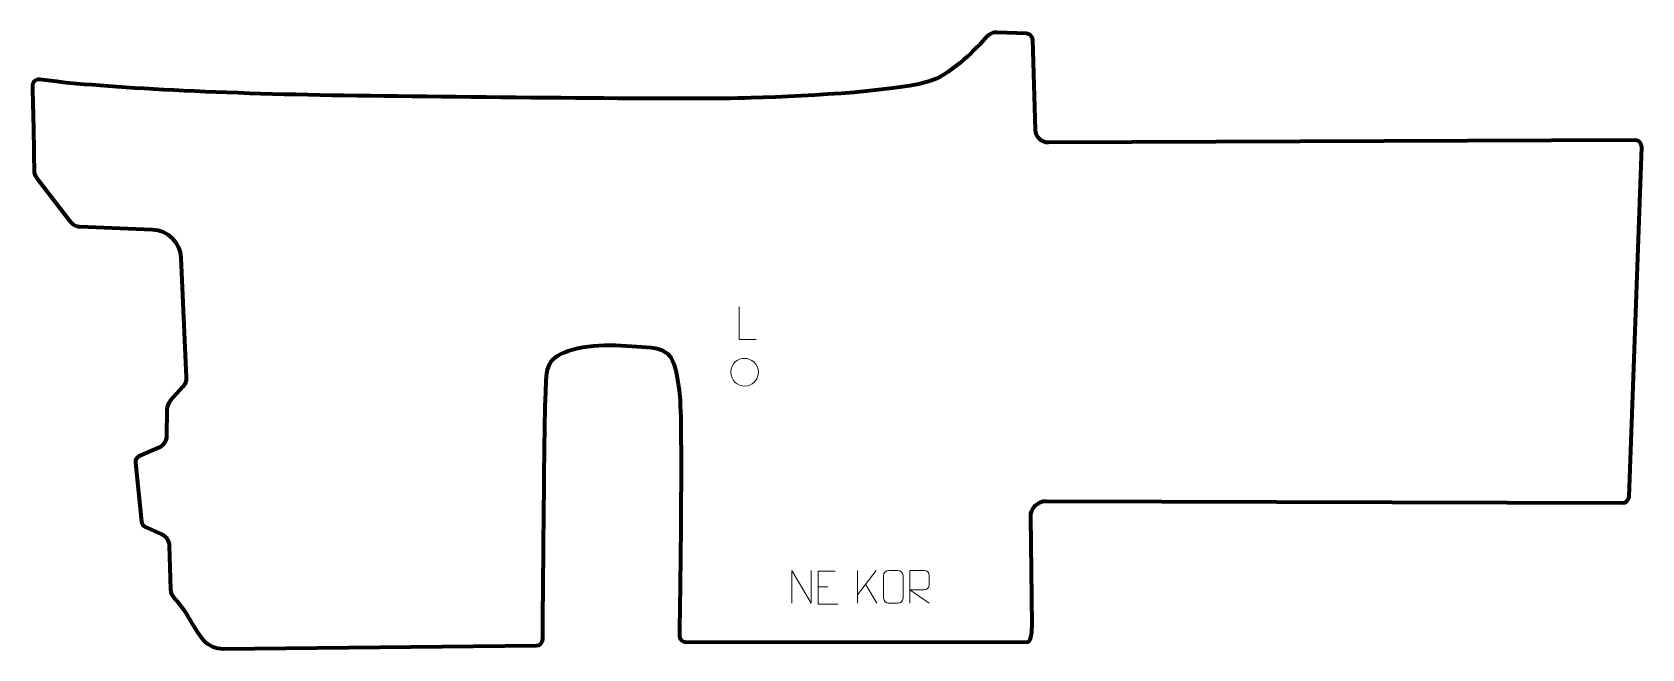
# Model space of a CAD drawing. Header units: millimetres. Extents: x -613 to 613, y -235 to 235.
import ezdxf

# ---------------------------------------------------------------- set-up
doc = ezdxf.new("R2010")
doc.units = ezdxf.units.MM
doc.header["$MEASUREMENT"] = 0
doc.layers.add('layer 1', color=7, linetype='Continuous')
doc.layers.add('layer 2', color=7, linetype='Continuous')

msp = doc.modelspace()

# ---------------------------------------------------------------- linework, layer by layer
at = {"layer": 'layer 1', "color": 250, "lineweight": 9}
for points, knots in [([(-61.5427, 0.7065), (-61.5427, 0.7065), (-74.4918, 0.7065), (-74.4918, 0.7065), (-74.4918, 0.7065), (-74.4918, 0.7065), (-74.4918, 25.6601), (-74.4918, 25.6601)], [0, 0, 0, 0, 0.333333333, 0.333333333, 0.333333333, 0.333333333, 1, 1, 1, 1]), ([(-80.9049, -24.0488), (-80.8342, -17.4084), (-75.5602, -13.5624), (-70.4049, -13.6594), (-70.4049, -13.6594), (-65.2496, -13.5624), (-59.9756, -17.6258), (-59.9049, -24.2662), (-59.9049, -24.2662), (-60.2751, -30.5955), (-64.717, -34.6262), (-70.4049, -34.6556), (-70.4049, -34.6556), (-75.5602, -34.7526), (-80.8342, -30.6892), (-80.9049, -24.0488)], [0, 0, 0, 0, 0.2, 0.2, 0.2, 0.2, 0.4, 0.4, 0.4, 0.4, 0.6, 0.6, 0.6, 0.6, 1, 1, 1, 1]), ([(-34.4194, -200.1966), (-34.4194, -200.1966), (-34.4194, -175.2431), (-34.4194, -175.2431), (-34.4194, -175.2431), (-34.4194, -175.2431), (-19.7646, -200.1966), (-19.7646, -200.1966), (-19.7646, -200.1966), (-19.7646, -200.1966), (-19.7646, -175.2431), (-19.7646, -175.2431)], [0, 0, 0, 0, 0.25, 0.25, 0.25, 0.25, 0.5, 0.5, 0.5, 0.5, 1, 1, 1, 1]), ([(-1.3862, -175.8402), (-1.3862, -175.8402), (-14.2601, -175.8402), (-14.2601, -175.8402), (-14.2601, -175.8402), (-14.2601, -175.8402), (-14.2601, -200.7938), (-14.2601, -200.7938), (-14.2601, -200.7938), (-14.2601, -200.7938), (0.6057, -200.7938), (0.6057, -200.7938)], [0, 0, 0, 0, 0.25, 0.25, 0.25, 0.25, 0.5, 0.5, 0.5, 0.5, 1, 1, 1, 1]), ([(39.3883, -175.2434), (41.714, -175.2434), (44.0401, -175.2434), (46.3662, -175.2434), (46.3662, -175.2434), (48.3128, -175.2078), (50.3042, -176.6994), (50.3309, -179.137), (50.3309, -179.137), (50.3305, -184.8839), (50.3305, -190.6312), (50.3309, -196.3789), (50.3309, -196.3789), (50.1911, -198.7023), (48.5139, -200.1819), (46.3662, -200.1927), (46.3662, -200.1927), (44.0343, -200.1923), (41.7024, -200.1923), (39.3709, -200.1927), (39.3709, -200.1927), (37.4459, -200.2981), (35.4738, -198.4136), (35.485, -196.3963), (35.485, -196.3963), (35.4853, -190.6262), (35.4853, -184.8565), (35.485, -179.0872), (35.485, -179.0872), (35.4892, -176.9491), (37.2359, -175.2299), (39.3883, -175.2434)], [0, 0, 0, 0, 0.111111111, 0.111111111, 0.111111111, 0.111111111, 0.222222222, 0.222222222, 0.222222222, 0.222222222, 0.333333333, 0.333333333, 0.333333333, 0.333333333, 0.444444444, 0.444444444, 0.444444444, 0.444444444, 0.555555556, 0.555555556, 0.555555556, 0.555555556, 0.666666667, 0.666666667, 0.666666667, 0.666666667, 0.777777778, 0.777777778, 0.777777778, 0.777777778, 1, 1, 1, 1]), ([(55.5759, -200.1966), (55.5759, -200.1966), (55.5759, -175.2431), (55.5759, -175.2431), (55.5759, -175.2431), (59.1707, -175.2431), (62.7662, -175.2431), (66.3614, -175.2431), (66.3614, -175.2431), (68.6867, -175.2808), (70.244, -176.7708), (70.2399, -179.1372), (70.2399, -179.1372), (70.2395, -181.1727), (70.2395, -184.2321), (70.2399, -186.2681), (70.2399, -186.2681), (70.2334, -188.1436), (68.4211, -190.0854), (66.4116, -190.1045), (66.4116, -190.1045), (66.4116, -190.1045), (55.5759, -190.1045), (55.5759, -190.1045), (55.5759, -190.1045), (55.5759, -190.1045), (70.2306, -200.1966), (70.2306, -200.1966)], [0, 0, 0, 0, 0.125, 0.125, 0.125, 0.125, 0.25, 0.25, 0.25, 0.25, 0.375, 0.375, 0.375, 0.375, 0.5, 0.5, 0.5, 0.5, 0.625, 0.625, 0.625, 0.625, 0.75, 0.75, 0.75, 0.75, 1, 1, 1, 1])]:
    msp.add_open_spline(points, degree=3, knots=knots, dxfattribs=at)
for points in [[(15.5572, -175.2431), (15.5572, -175.2431), (15.5572, -200.1967), (15.5572, -200.1967)], [(29.9334, -175.2431), (29.9334, -175.2431), (15.5572, -193.8828), (15.5572, -193.8828)], [(-14.2601, -187.7199), (-14.2601, -187.7199), (-7.092, -187.7199), (-7.092, -187.7199)], [(30.2587, -200.1009), (30.2587, -200.1009), (21.7882, -185.7873), (21.7882, -185.7873)]]:
    msp.add_open_spline(points, degree=3, dxfattribs=at)
at = {"layer": 'layer 2', "color": 230, "lineweight": 200}
msp.add_open_spline([(-611.9349, 129.8289), (-612.0048, 139.1091), (-612.2814, 166.2839), (-613.2466, 193.7459), (-613.2466, 193.7459), (-613.3556, 196.8475), (-610.6487, 199.3007), (-607.5743, 198.8777), (-607.5743, 198.8777), (-566.1179, 193.1779), (-474.4797, 188.0605), (-375.8292, 186.7337), (-375.8292, 186.7337), (-272.1934, 185.3395), (-112.3254, 183.4804), (-65.3873, 184.8746), (-65.3873, 184.8746), (-18.4495, 186.2688), (50.7959, 190.4513), (72.1735, 198.1969), (72.1735, 198.1969), (88.9258, 204.2664), (107.0099, 223.4635), (114.0514, 231.4871), (114.0514, 231.4871), (116.0379, 233.7512), (118.9398, 234.9941), (121.9497, 234.8773), (121.9497, 234.8773), (121.9497, 234.8773), (144.3451, 234.0077), (144.3451, 234.0077), (144.3451, 234.0077), (146.9712, 233.9058), (149.0702, 231.7877), (149.1485, 229.1605), (149.1485, 229.1605), (149.1485, 229.1605), (151.1971, 160.535), (151.1971, 160.535), (151.1971, 160.535), (151.3587, 155.115), (155.8106, 150.8118), (161.2328, 150.8336), (161.2328, 150.8336), (161.2328, 150.8336), (608.2291, 152.6321), (608.2291, 152.6321), (608.2291, 152.6321), (611.0686, 152.6438), (613.3479, 150.2907), (613.2459, 147.453), (613.2459, 147.453), (613.2459, 147.453), (603.6924, -118.861), (603.6924, -118.861), (603.6924, -118.861), (603.595, -121.5615), (601.3704, -123.6965), (598.6681, -123.6817), (598.6681, -123.6817), (598.6681, -123.6817), (159.6753, -122.2956), (159.6753, -122.2956), (159.6753, -122.2956), (152.9644, -122.2596), (147.5282, -127.7333), (147.6108, -134.4439), (147.6108, -134.4439), (147.6108, -134.4439), (148.6391, -216.705), (148.6391, -216.705), (148.6391, -216.705), (148.6726, -219.4298), (148.3067, -229.4281), (145.5829, -229.5124), (145.5829, -229.5124), (145.5829, -229.5124), (-114.9815, -229.8142), (-114.9815, -229.8142), (-114.9815, -229.8142), (-117.8354, -229.9024), (-120.1839, -227.5882), (-120.1363, -224.7331), (-120.1363, -224.7331), (-119.6494, -195.6201), (-117.4492, -54.5785), (-120.2259, -38.1969), (-120.2259, -38.1969), (-123.324, -19.9178), (-123.6341, -6.9052), (-141.6035, -5.3561), (-141.6035, -5.3561), (-159.5733, -3.8071), (-186.5276, -1.3285), (-204.8072, -7.8348), (-204.8072, -7.8348), (-223.0867, -14.3407), (-221.2279, -22.396), (-222.1575, -44.0837), (-222.1575, -44.0837), (-222.9918, -63.5504), (-224.0755, -199.8355), (-224.289, -227.5458), (-224.289, -227.5458), (-224.3098, -230.2724), (-226.5118, -232.4773), (-229.2388, -232.5045), (-229.2388, -232.5045), (-229.2388, -232.5045), (-467.7928, -234.8843), (-467.7928, -234.8843), (-467.7928, -234.8843), (-473.307, -234.9393), (-478.6213, -232.7366), (-482.4196, -228.7389), (-482.4196, -228.7389), (-490.0202, -220.74), (-494.3968, -207.5479), (-505.1424, -196.3433), (-505.1424, -196.3433), (-506.8615, -194.5502), (-507.857, -192.1841), (-507.9276, -189.7009), (-507.9276, -189.7009), (-507.9276, -189.7009), (-508.8744, -156.3196), (-508.8744, -156.3196), (-508.8744, -156.3196), (-508.9835, -152.4821), (-511.2797, -149.0454), (-514.7838, -147.4766), (-514.7838, -147.4766), (-514.7838, -147.4766), (-527.1762, -141.9277), (-527.1762, -141.9277), (-527.1762, -141.9277), (-528.8064, -141.1978), (-529.9233, -139.6537), (-530.1064, -137.8768), (-530.1064, -137.8768), (-530.1064, -137.8768), (-534.702, -93.2744), (-534.702, -93.2744), (-534.702, -93.2744), (-534.9257, -91.1037), (-533.7156, -89.0389), (-531.7126, -88.1728), (-531.7126, -88.1728), (-531.7126, -88.1728), (-517.0328, -81.8253), (-517.0328, -81.8253), (-517.0328, -81.8253), (-513.4059, -80.2572), (-511.0423, -76.7002), (-511.002, -72.749), (-511.002, -72.749), (-511.002, -72.749), (-510.7974, -52.6894), (-510.7974, -52.6894), (-510.7974, -52.6894), (-510.7724, -50.2418), (-509.8506, -47.8888), (-508.207, -46.0752), (-508.207, -46.0752), (-508.207, -46.0752), (-498.4971, -35.3634), (-498.4971, -35.3634), (-498.4971, -35.3634), (-496.7248, -33.408), (-495.7973, -30.8309), (-495.9169, -28.1946), (-495.9169, -28.1946), (-495.9169, -28.1946), (-500.0518, 63.0216), (-500.0518, 63.0216), (-500.0518, 63.0216), (-500.5863, 74.8122), (-510.0661, 84.2267), (-521.8605, 84.6797), (-521.8605, 84.6797), (-521.8605, 84.6797), (-576.8635, 86.7907), (-576.8635, 86.7907), (-576.8635, 86.7907), (-579.8332, 86.905), (-582.5983, 88.3338), (-584.4091, 90.69), (-584.4091, 90.69), (-584.4091, 90.69), (-609.8641, 123.8126), (-609.8641, 123.8126), (-609.8641, 123.8126), (-611.1913, 125.5395), (-611.9184, 127.6512), (-611.9349, 129.8289)], degree=3, knots=[0, 0, 0, 0, 0.02, 0.02, 0.02, 0.02, 0.04, 0.04, 0.04, 0.04, 0.06, 0.06, 0.06, 0.06, 0.08, 0.08, 0.08, 0.08, 0.1, 0.1, 0.1, 0.1, 0.12, 0.12, 0.12, 0.12, 0.14, 0.14, 0.14, 0.14, 0.16, 0.16, 0.16, 0.16, 0.18, 0.18, 0.18, 0.18, 0.2, 0.2, 0.2, 0.2, 0.22, 0.22, 0.22, 0.22, 0.24, 0.24, 0.24, 0.24, 0.26, 0.26, 0.26, 0.26, 0.28, 0.28, 0.28, 0.28, 0.3, 0.3, 0.3, 0.3, 0.32, 0.32, 0.32, 0.32, 0.34, 0.34, 0.34, 0.34, 0.36, 0.36, 0.36, 0.36, 0.38, 0.38, 0.38, 0.38, 0.4, 0.4, 0.4, 0.4, 0.42, 0.42, 0.42, 0.42, 0.44, 0.44, 0.44, 0.44, 0.46, 0.46, 0.46, 0.46, 0.48, 0.48, 0.48, 0.48, 0.5, 0.5, 0.5, 0.5, 0.52, 0.52, 0.52, 0.52, 0.54, 0.54, 0.54, 0.54, 0.56, 0.56, 0.56, 0.56, 0.58, 0.58, 0.58, 0.58, 0.6, 0.6, 0.6, 0.6, 0.62, 0.62, 0.62, 0.62, 0.64, 0.64, 0.64, 0.64, 0.66, 0.66, 0.66, 0.66, 0.68, 0.68, 0.68, 0.68, 0.7, 0.7, 0.7, 0.7, 0.72, 0.72, 0.72, 0.72, 0.74, 0.74, 0.74, 0.74, 0.76, 0.76, 0.76, 0.76, 0.78, 0.78, 0.78, 0.78, 0.8, 0.8, 0.8, 0.8, 0.82, 0.82, 0.82, 0.82, 0.84, 0.84, 0.84, 0.84, 0.86, 0.86, 0.86, 0.86, 0.88, 0.88, 0.88, 0.88, 0.9, 0.9, 0.9, 0.9, 0.92, 0.92, 0.92, 0.92, 0.94, 0.94, 0.94, 0.94, 0.96, 0.96, 0.96, 0.96, 1, 1, 1, 1], dxfattribs=at)

doc.saveas('drawing.dxf')
